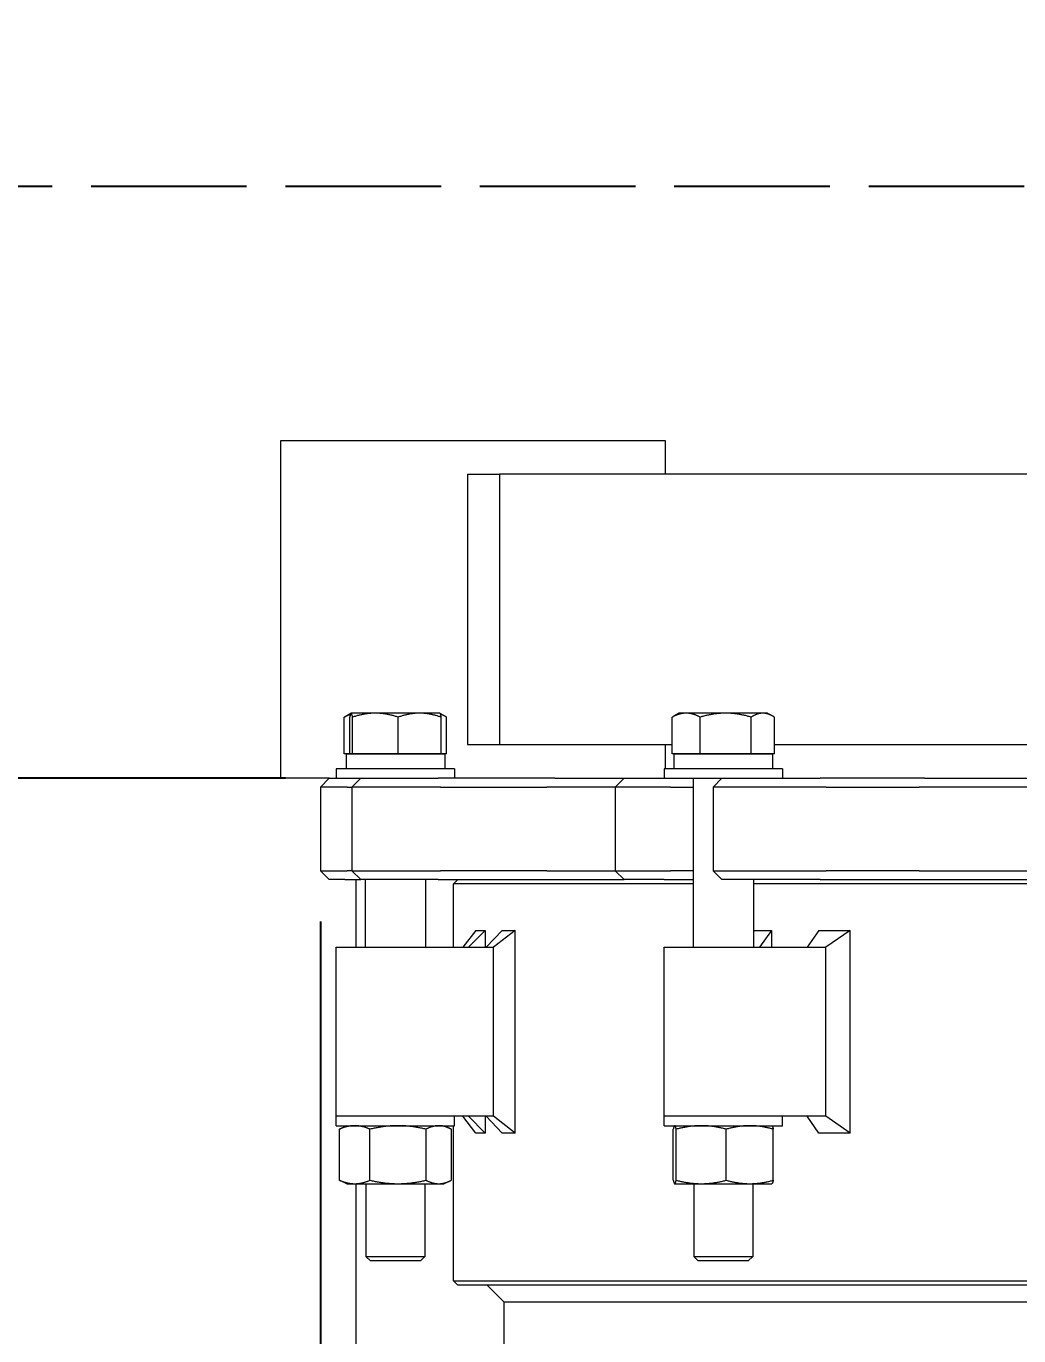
# Model space of a CAD drawing. Header units: inches. Extents: x 15 to 402, y 6 to 258.
# Drawn here: x 56.21 to 70.91, y 113.76 to 133.14 of the extents above; entities that cross this region are included whole.
import ezdxf

# ---------------------------------------------------------------- set-up
doc = ezdxf.new("R2010")
doc.units = ezdxf.units.IN
doc.header["$LTSCALE"] = 12
doc.header["$MEASUREMENT"] = 0
doc.linetypes.add('DASHED_SPACE', pattern=[0.2067, 0.1654, -0.0413])
for name, color, linetype, lineweight in [('Dimension (ANSI)', 7, 'Continuous', 25), ('Sketch Geometry (ANSI)', 7, 'Continuous', 25), ('Symbol (ANSI)', 7, 'Continuous', 25), ('Visible (ANSI)', 7, 'Continuous', 50)]:
    doc.layers.add(name, color=color, linetype=linetype, lineweight=lineweight)
doc.styles.add('MEMCOR Medium', font='arial.ttf')
doc.dimstyles.new('Default (ANSI)', dxfattribs={"dimscale": 12, "dimtxt": 0.15, "dimasz": 0.098425, "dimexe": 0.125, "dimexo": 0.0625, "dimgap": 0.031496, "dimtad": 0, "dimtih": 1, "dimtoh": 1, "dimdec": 4, "dimrnd": 1e-08, "dimzin": 3, "dimdsep": 46, "dimlunit": 5, "dimtxsty": 'MEMCOR Medium', "dimcen": 0.09, "dimdle": 0.393701, "dimclrd": 256, "dimclre": 256, "dimclrt": 256, "dimadec": 0, "dimazin": 1, "dimtfac": 0.8, "dimtofl": 0, "dimtmove": 0, "dimatfit": 3, "dimfxl": 1, "dimfrac": 1, "dimtolj": 1, "dimtzin": 4, "dimlwd": -1, "dimlwe": -1, "dimarcsym": 0})
doc.dimstyles.new('Default (ANSI)$7', dxfattribs={"dimscale": 12, "dimtxt": 0.15, "dimasz": 0.098425, "dimexe": 0.125, "dimexo": 0.0625, "dimgap": 0.031496, "dimtad": 0, "dimtih": 1, "dimtoh": 1, "dimdec": 4, "dimrnd": 1e-08, "dimzin": 3, "dimdsep": 46, "dimlunit": 5, "dimtxsty": 'MEMCOR Medium', "dimcen": 0.09, "dimdle": 0.393701, "dimclrd": 256, "dimclre": 256, "dimclrt": 256, "dimadec": 0, "dimazin": 1, "dimtfac": 0.8, "dimtofl": 0, "dimtmove": 0, "dimatfit": 3, "dimfxl": 1, "dimfrac": 1, "dimtolj": 1, "dimtzin": 4, "dimlwd": -1, "dimlwe": -1, "dimarcsym": 0})
doc.dimstyles.new('Default (ANSI)-01', dxfattribs={"dimscale": 12, "dimtxt": 0.15, "dimasz": 0.098425, "dimexe": 0.125, "dimexo": 0.0625, "dimgap": 0.031496, "dimtad": 0, "dimtih": 1, "dimtoh": 1, "dimdec": 4, "dimrnd": 1e-08, "dimzin": 3, "dimdsep": 46, "dimlunit": 5, "dimtxsty": 'MEMCOR Medium', "dimcen": 0.09, "dimdle": 0.393701, "dimclrd": 256, "dimclre": 256, "dimclrt": 256, "dimadec": 0, "dimazin": 1, "dimtfac": 0.8, "dimtofl": 0, "dimtmove": 0, "dimatfit": 3, "dimfxl": 1, "dimfrac": 1, "dimtolj": 1, "dimtzin": 4, "dimlwd": -1, "dimlwe": -1, "dimarcsym": 0})

# ---------------------------------------------------------------- blocks, each defined once
blk = doc.blocks.new('*D19')
at = {"layer": 'Defpoints', "color": 0, "transparency": 16777216}
for p in [(60.57, 120.644), (99.007, 120.644), (99.007, 109.975)]:
    blk.add_point(p, dxfattribs=at)
at = {"layer": 'Dimension (ANSI)', "transparency": 16777216}
for p, q in [((60.57, 119.894), (60.57, 108.475)), ((99.007, 119.894), (99.007, 108.475)), ((61.751, 109.975), (97.826, 109.975)), ((99.007, 109.975), (102.796, 109.975))]:
    blk.add_line(p, q, dxfattribs=at)
for points in [[(61.751, 110.172), (61.751, 109.778), (60.57, 109.975)], [(97.826, 110.172), (97.826, 109.778), (99.007, 109.975)]]:
    blk.add_solid(points, dxfattribs=at)
at = {"layer": 'Dimension (ANSI)', "transparency": 16777216, "char_height": 1.8, "attachment_point": 5, "style": 'MEMCOR Medium'}
for s, insert in [('\\A1; 38{\\H0.8x;\\S7#16;} in', (109.296, 111.815)), ('\\A1;[976.3 mm]', (109.296, 108.444))]:
    blk.add_mtext(s, dxfattribs=dict(at, insert=insert))
blk = doc.blocks.new('*D21')
at = {"layer": 'Defpoints', "color": 0, "transparency": 16777216}
for p in [(60.804, 122.014), (37.128, 40.014), (59.525, 40.014)]:
    blk.add_point(p, dxfattribs=at)
at = {"layer": 'Dimension (ANSI)', "transparency": 16777216}
for p, q in [((60.054, 122.014), (35.628, 122.014)), ((37.128, 120.833), (37.128, 91.341)), ((37.128, 41.195), (37.128, 85.684)), ((58.775, 40.014), (35.628, 40.014))]:
    blk.add_line(p, q, dxfattribs=at)
for points in [[(36.931, 120.833), (37.324, 120.833), (37.128, 122.014)], [(36.931, 41.195), (37.324, 41.195), (37.128, 40.014)]]:
    blk.add_solid(points, dxfattribs=at)
at = {"layer": 'Dimension (ANSI)', "transparency": 16777216, "char_height": 1.8, "attachment_point": 5, "style": 'MEMCOR Medium'}
for s, insert in [('\\A1; 82 in', (37.128, 89.809)), ('\\A1;[2082.8 mm]', (37.128, 86.981))]:
    blk.add_mtext(s, dxfattribs=dict(at, insert=insert))
blk = doc.blocks.new('*D22')
at = {"layer": 'Defpoints', "color": 0, "transparency": 16777216}
for p in [(34.385, 146.769), (34.385, 130.769), (42.48, 130.769)]:
    blk.add_point(p, dxfattribs=at)
at = {"layer": 'Dimension (ANSI)', "transparency": 16777216}
for p, q in [((42.48, 145.588), (42.48, 141.582)), ((42.48, 131.95), (42.48, 135.956))]:
    blk.add_line(p, q, dxfattribs=at)
for points in [[(42.283, 145.588), (42.677, 145.588), (42.48, 146.769)], [(42.283, 131.95), (42.677, 131.95), (42.48, 130.769)]]:
    blk.add_solid(points, dxfattribs=at)
at = {"layer": 'Dimension (ANSI)', "transparency": 16777216, "insert": (42.48, 138.769), "char_height": 1.8, "attachment_point": 5, "style": 'MEMCOR Medium'}
blk.add_mtext('\\A1;\\fArial|b0|i0;16 in [406.4 mm]\\P\\fArial|b0|i0; MIN. FOR TANK HEAD REMOVAL', dxfattribs=at)
blk = doc.blocks.new('*D30')
at = {"layer": 'Defpoints', "color": 0, "transparency": 16777216}
for p in [(26.437, 130.769), (26.204, 40.014), (59.525, 40.014)]:
    blk.add_point(p, dxfattribs=at)
at = {"layer": 'Dimension (ANSI)', "transparency": 16777216}
for p, q in [((26.204, 129.588), (26.204, 103.754)), ((26.204, 41.195), (26.204, 96.993)), ((58.775, 40.014), (24.704, 40.014))]:
    blk.add_line(p, q, dxfattribs=at)
for points in [[(26.007, 129.588), (26.401, 129.588), (26.204, 130.769)], [(26.007, 41.195), (26.401, 41.195), (26.204, 40.014)]]:
    blk.add_solid(points, dxfattribs=at)
at = {"layer": 'Dimension (ANSI)', "transparency": 16777216, "char_height": 1.8, "attachment_point": 5, "style": 'MEMCOR Medium'}
for s, insert in [('\\A1; 90{\\H0.8x;\\S3#4;} in', (26.204, 102.222)), ('\\A1;[2305.2 mm]', (26.204, 98.842))]:
    blk.add_mtext(s, dxfattribs=dict(at, insert=insert))

msp = doc.modelspace()

# ---------------------------------------------------------------- linework, layer by layer
at = {"layer": 'Sketch Geometry (ANSI)', "linetype": 'DASHED_SPACE', "ltscale": 1.159922}
msp.add_line((102.63362, 130.76912), (22.07563, 130.76912), dxfattribs=at)
at = {"layer": 'Visible (ANSI)', "linetype": 'Continuous', "lineweight": 18}
for p, q in [((59.98247, 127.01412), (60.00876, 127.01412)), ((59.98247, 122.01412), (59.98247, 127.01412)), ((60.00876, 127.01412), (60.79479, 127.01412)), ((60.79479, 127.01412), (61.86199, 127.01412)), ((61.86199, 127.01412), (65.0052, 127.01412)), ((65.0052, 127.01412), (65.67171, 127.01412)), ((65.67171, 127.01412), (65.67171, 126.51412)), ((62.74567, 126.51412), (63.21922, 126.51412)), ((62.74567, 126.51412), (62.74567, 122.51412)), ((71.6352, 126.51412), (63.21922, 126.51412)), ((63.21922, 126.51412), (63.21922, 122.51412)), ((60.92276, 122.37375), (60.92276, 122.91916)), ((61.02225, 122.97722), (60.9432, 122.93157)), ((61.00401, 122.37375), (61.00401, 122.91916)), ((61.02318, 122.97775), (61.02225, 122.97722)), ((61.0241, 122.97775), (61.02318, 122.97775)), ((61.38177, 122.97775), (61.0241, 122.97775)), ((61.04419, 122.37375), (61.04419, 122.91916)), ((62.03685, 122.97775), (61.38177, 122.97775)), ((61.71935, 122.37375), (61.71935, 122.91916)), ((62.33518, 122.97775), (62.03685, 122.97775)), ((62.33518, 122.97775), (62.3361, 122.97722)), ((62.3361, 122.97722), (62.41516, 122.93157)), ((62.35434, 122.37375), (62.35434, 122.91916)), ((62.4356, 122.37375), (62.4356, 122.91916)), ((65.77509, 122.37375), (65.77509, 122.91916)), ((65.87551, 122.97775), (65.79553, 122.93157)), ((65.98159, 122.97775), (65.87551, 122.97775)), ((66.5663, 122.97775), (65.98159, 122.97775)), ((66.18809, 122.37375), (66.18809, 122.91916)), ((67.11622, 122.97775), (66.5663, 122.97775)), ((66.94451, 122.37375), (66.94451, 122.91916)), ((67.18751, 122.97775), (67.11622, 122.97775)), ((67.18751, 122.97775), (67.26749, 122.93157)), ((67.28793, 122.37375), (67.28793, 122.91916)), ((62.74567, 122.51412), (63.21922, 122.51412)), ((63.21922, 122.51412), (65.77509, 122.51412)), ((65.67171, 122.51412), (65.67171, 122.15475)), ((67.28793, 122.51412), (71.22066, 122.51412)), ((61.00401, 122.37375), (60.92276, 122.37375)), ((60.94968, 122.37375), (62.40868, 122.37375)), ((60.94968, 122.37375), (60.94968, 122.15475)), ((61.0241, 122.37375), (61.00401, 122.37375)), ((61.02318, 122.37375), (61.02318, 122.37375)), ((61.04419, 122.37375), (61.0241, 122.37375)), ((61.38177, 122.37375), (61.04419, 122.37375)), ((61.71935, 122.37375), (61.38177, 122.37375)), ((62.03685, 122.37375), (61.71935, 122.37375)), ((62.35434, 122.37375), (62.03685, 122.37375)), ((62.33518, 122.37375), (62.33518, 122.37375)), ((62.4356, 122.37375), (62.35434, 122.37375)), ((62.40868, 122.37375), (62.40868, 122.15475)), ((65.98159, 122.37375), (65.77509, 122.37375)), ((65.80201, 122.37375), (67.26101, 122.37375)), ((65.80201, 122.37375), (65.80201, 122.15475)), ((65.87551, 122.37375), (65.87551, 122.37375)), ((66.18809, 122.37375), (65.98159, 122.37375)), ((66.5663, 122.37375), (66.18809, 122.37375)), ((66.94451, 122.37375), (66.5663, 122.37375)), ((67.11622, 122.37375), (66.94451, 122.37375)), ((67.28793, 122.37375), (67.11622, 122.37375)), ((67.18751, 122.37375), (67.18751, 122.37375)), ((67.26101, 122.37375), (67.26101, 122.15475)), ((62.55418, 122.15475), (60.80418, 122.15475)), ((60.80418, 122.15475), (60.80418, 122.01412)), ((62.55418, 122.15475), (62.55418, 122.01412)), ((67.40651, 122.15475), (65.65651, 122.15475)), ((65.65651, 122.15475), (65.65651, 122.01412)), ((67.40651, 122.15475), (67.40651, 122.01412)), ((60.00876, 122.01412), (59.98247, 122.01412)), ((60.69992, 122.01412), (60.00876, 122.01412)), ((60.69992, 122.01412), (60.56992, 121.88412)), ((60.69992, 122.01412), (60.71868, 122.01412)), ((60.71868, 122.01412), (60.78123, 122.01412)), ((60.78123, 122.01412), (60.80418, 122.01412)), ((60.80418, 122.01412), (61.16648, 122.01412)), ((61.16648, 122.01412), (61.03648, 121.88412)), ((61.16648, 122.01412), (61.17186, 122.01412)), ((61.17186, 122.01412), (61.26051, 122.01412)), ((61.26051, 122.01412), (62.31273, 122.01412)), ((63.29804, 122.01412), (62.31273, 122.01412)), ((64.0406, 122.01412), (63.29804, 122.01412)), ((64.0406, 122.01412), (65.06389, 122.01412)), ((65.06389, 122.01412), (64.93389, 121.88412)), ((65.06389, 122.01412), (65.28655, 122.01412)), ((65.28655, 122.01412), (65.48353, 122.01412)), ((65.48353, 122.01412), (65.65646, 122.01412)), ((65.65651, 122.01412), (65.65646, 122.01412)), ((65.65651, 122.01412), (66.51226, 122.01412)), ((66.08401, 122.01412), (66.08401, 119.51412)), ((66.51226, 122.01412), (66.38226, 121.88412)), ((66.51226, 122.01412), (66.55076, 122.01412)), ((66.55076, 122.01412), (66.76685, 122.01412)), ((66.76685, 122.01412), (67.96328, 122.01412)), ((68.68458, 122.01412), (67.96328, 122.01412)), ((69.50835, 122.01412), (68.68458, 122.01412)), ((69.50835, 122.01412), (73.0724, 122.01412)), ((60.59149, 121.88412), (60.56992, 121.88412)), ((60.56992, 121.88412), (60.56992, 120.64412)), ((60.65445, 121.88412), (60.59149, 121.88412)), ((60.96296, 121.88412), (60.65445, 121.88412)), ((60.96296, 121.88412), (61.03648, 121.88412)), ((61.04769, 121.88412), (61.03648, 121.88412)), ((61.03648, 121.88412), (61.03648, 120.64412)), ((61.13693, 121.88412), (61.04769, 121.88412)), ((62.34638, 121.88412), (61.13693, 121.88412)), ((62.34638, 121.88412), (63.33169, 121.88412)), ((63.33169, 121.88412), (63.92102, 121.88412)), ((64.93389, 121.88412), (63.92102, 121.88412)), ((65.18983, 121.88412), (64.93389, 121.88412)), ((64.93389, 121.88412), (64.93389, 120.64412)), ((65.38812, 121.88412), (65.18983, 121.88412)), ((65.74838, 121.88412), (65.38812, 121.88412)), ((65.74838, 121.88412), (66.08401, 121.88412)), ((66.46246, 121.88412), (66.38226, 121.88412)), ((66.38226, 121.88412), (66.38226, 120.64412)), ((66.67999, 121.88412), (66.46246, 121.88412)), ((68.05521, 121.88412), (66.67999, 121.88412)), ((68.05521, 121.88412), (68.7765, 121.88412)), ((68.7765, 121.88412), (69.43029, 121.88412)), ((73.01014, 121.88412), (69.43029, 121.88412)), ((60.56992, 120.64412), (60.59149, 120.64412)), ((60.69992, 120.51412), (60.56992, 120.64412)), ((60.59149, 120.64412), (60.65445, 120.64412)), ((60.65445, 120.64412), (60.96296, 120.64412)), ((61.03648, 120.64412), (60.96296, 120.64412)), ((61.03648, 120.64412), (61.04769, 120.64412)), ((61.16648, 120.51412), (61.03648, 120.64412)), ((61.04769, 120.64412), (61.13693, 120.64412)), ((61.13693, 120.64412), (62.34638, 120.64412)), ((63.33169, 120.64412), (62.34638, 120.64412)), ((63.92102, 120.64412), (63.33169, 120.64412)), ((63.92102, 120.64412), (64.93389, 120.64412)), ((64.93389, 120.64412), (65.18983, 120.64412)), ((65.06389, 120.51412), (64.93389, 120.64412)), ((65.18983, 120.64412), (65.38812, 120.64412)), ((65.38812, 120.64412), (65.74838, 120.64412)), ((66.08401, 120.64412), (65.74838, 120.64412)), ((66.38226, 120.64412), (66.46246, 120.64412)), ((66.51226, 120.51412), (66.38226, 120.64412)), ((66.46246, 120.64412), (66.67999, 120.64412)), ((66.67999, 120.64412), (68.05521, 120.64412)), ((68.7765, 120.64412), (68.05521, 120.64412)), ((69.43029, 120.64412), (68.7765, 120.64412)), ((69.43029, 120.64412), (73.01014, 120.64412)), ((60.71868, 120.51412), (60.69992, 120.51412)), ((60.78123, 120.51412), (60.71868, 120.51412)), ((60.92931, 120.51412), (60.78123, 120.51412)), ((60.92931, 120.51412), (61.16648, 120.51412)), ((61.09209, 120.51412), (61.09209, 119.51412)), ((61.17186, 120.51412), (61.16648, 120.51412)), ((61.26051, 120.51412), (61.17186, 120.51412)), ((61.23168, 120.51412), (61.23168, 119.51412)), ((62.31273, 120.51412), (61.26051, 120.51412)), ((62.12668, 120.51412), (62.12668, 119.51412)), ((62.31273, 120.51412), (63.29804, 120.51412)), ((62.60061, 120.51412), (62.53811, 120.45162)), ((66.08401, 120.45162), (62.53811, 120.45162)), ((62.53811, 119.51412), (62.53811, 120.45162)), ((63.29804, 120.51412), (63.87073, 120.51412)), ((63.87073, 120.51412), (65.06389, 120.51412)), ((65.28655, 120.51412), (65.06389, 120.51412)), ((65.48353, 120.51412), (65.28655, 120.51412)), ((65.65646, 120.51412), (65.48353, 120.51412)), ((65.65646, 120.51412), (66.08401, 120.51412)), ((66.55076, 120.51412), (66.51226, 120.51412)), ((66.76685, 120.51412), (66.55076, 120.51412)), ((67.96328, 120.51412), (66.76685, 120.51412)), ((66.97901, 120.51412), (66.97901, 119.51412)), ((74.48849, 120.45162), (66.97901, 120.45162)), ((67.96328, 120.51412), (68.68458, 120.51412)), ((68.68458, 120.51412), (69.24548, 120.51412)), ((69.24548, 120.51412), (73.14014, 120.51412)), ((62.87025, 119.76385), (62.67929, 119.51412)), ((63.00514, 119.76385), (62.7621, 119.51412)), ((62.87025, 119.76385), (63.00514, 119.76385)), ((63.00514, 119.76385), (63.00514, 119.51412)), ((63.26026, 119.76385), (63.02092, 119.51412)), ((63.45245, 119.76385), (63.13222, 119.51412)), ((63.26026, 119.76385), (63.45245, 119.76385)), ((63.45245, 116.76439), (63.45245, 119.76385)), ((66.97901, 119.76385), (67.24705, 119.76385)), ((67.24705, 119.76385), (67.06544, 119.51412)), ((67.24705, 119.76385), (67.24705, 119.51412)), ((67.94407, 119.76385), (67.77255, 119.51412)), ((67.94407, 119.76385), (68.41184, 119.76385)), ((68.41184, 119.76385), (68.04814, 119.51412)), ((68.41184, 116.76439), (68.41184, 119.76385)), ((60.80418, 119.51412), (61.90565, 119.51412)), ((60.80418, 117.01412), (60.80418, 119.51412)), ((61.90565, 119.51412), (63.13222, 119.51412)), ((63.13222, 117.01412), (63.13222, 119.51412)), ((65.65651, 119.51412), (67.15023, 119.51412)), ((65.65651, 117.01412), (65.65651, 119.51412)), ((67.15023, 119.51412), (68.04814, 119.51412)), ((68.04814, 117.01412), (68.04814, 119.51412)), ((61.90565, 117.01412), (60.80418, 117.01412)), ((61.90565, 117.01412), (60.80418, 117.01412)), ((60.80418, 116.8735), (60.80418, 117.01412)), ((60.80418, 116.8735), (62.55418, 116.8735)), ((60.96018, 116.8735), (60.87251, 116.83262)), ((63.13222, 117.01412), (61.90565, 117.01412)), ((62.39818, 116.8735), (62.48584, 116.83262)), ((62.53811, 114.57662), (62.53811, 116.8735)), ((62.55418, 116.8735), (62.55418, 117.01412)), ((62.87025, 116.76439), (62.67929, 117.01412)), ((63.00514, 116.76439), (62.7621, 117.01412)), ((63.00514, 117.01412), (63.00514, 116.76439)), ((63.26026, 116.76439), (63.02092, 117.01412)), ((63.45245, 116.76439), (63.13222, 117.01412)), ((67.15023, 117.01412), (65.65651, 117.01412)), ((67.15023, 117.01412), (65.65651, 117.01412)), ((65.65651, 116.8735), (65.65651, 117.01412)), ((65.65651, 116.8735), (67.40651, 116.8735)), ((65.81251, 116.8735), (65.8115, 116.87302)), ((68.04814, 117.01412), (67.15023, 117.01412)), ((67.25051, 116.8735), (67.25152, 116.87302)), ((67.40651, 116.8735), (67.40651, 117.01412)), ((67.94407, 116.76439), (67.77255, 117.01412)), ((68.41184, 116.76439), (68.04814, 117.01412)), ((60.85012, 116.06636), (60.85012, 116.82163)), ((61.30278, 116.06636), (61.30278, 116.82163)), ((62.13184, 116.06636), (62.13184, 116.82163)), ((62.50824, 116.06636), (62.50824, 116.82163)), ((63.00514, 116.76439), (62.87025, 116.76439)), ((63.45245, 116.76439), (63.26026, 116.76439)), ((65.7915, 116.06636), (65.7915, 116.82163)), ((65.83554, 116.06636), (65.83554, 116.82163)), ((66.57554, 116.06636), (66.57554, 116.82163)), ((67.27151, 116.06636), (67.27151, 116.82163)), ((68.41184, 116.76439), (67.94407, 116.76439)), ((60.96018, 116.0145), (60.87251, 116.05538)), ((60.96018, 116.0145), (61.07645, 116.0145)), ((61.07645, 116.0145), (61.71731, 116.0145)), ((61.09209, 116.0145), (61.09209, 110.51412)), ((61.24168, 116.0145), (61.24168, 114.93986)), ((61.71731, 116.0145), (62.32004, 116.0145)), ((62.11668, 116.0145), (62.11668, 114.93986)), ((62.32004, 116.0145), (62.39818, 116.0145)), ((62.39818, 116.0145), (62.48584, 116.05538)), ((65.81251, 116.0145), (65.8115, 116.01497)), ((65.81251, 116.0145), (65.81352, 116.0145)), ((65.81352, 116.0145), (66.20554, 116.0145)), ((66.09401, 116.0145), (66.09401, 114.93986)), ((66.20554, 116.0145), (66.92353, 116.0145)), ((66.92353, 116.0145), (67.25051, 116.0145)), ((66.96901, 116.0145), (66.96901, 114.93986)), ((67.25051, 116.0145), (67.25152, 116.01497)), ((61.24168, 114.93986), (62.11668, 114.93986)), ((61.30984, 114.87375), (61.24168, 114.93986)), ((62.04852, 114.87375), (62.11668, 114.93986)), ((66.09401, 114.93986), (66.96901, 114.93986)), ((66.16217, 114.87375), (66.09401, 114.93986)), ((66.90085, 114.87375), (66.96901, 114.93986)), ((62.04852, 114.87375), (61.30984, 114.87375)), ((66.90085, 114.87375), (66.16217, 114.87375)), ((62.53811, 114.57662), (97.03853, 114.57662)), ((62.60061, 114.51412), (62.53811, 114.57662)), ((96.97595, 114.51412), (62.60061, 114.51412)), ((63.28801, 114.26412), (63.03801, 114.51412)), ((63.28801, 108.26412), (63.28801, 114.26412)), ((96.28561, 114.26412), (63.28801, 114.26412))]:
    msp.add_line(p, q, dxfattribs=at)
for points, weights in [([(61.01277, 122.95817), (60.96987, 122.9441), (60.92276, 122.91916)], [1.01844924463, 1.01581143405, 1]), ([(60.92276, 122.91916), (60.93313, 122.92576), (60.9432, 122.93157)], [1, 1.00413561179, 1.00736997985]), ([(61.0241, 122.97775), (61.01478, 122.97775), (61.00401, 122.91916)], [1, 1.0379548493, 1]), ([(61.04419, 122.91916), (61.03342, 122.97775), (61.0241, 122.97775)], [1, 1.0379548493, 1]), ([(61.38177, 122.97775), (61.2251, 122.97775), (61.04419, 122.91916)], [1, 1.0379548493, 1]), ([(61.71935, 122.91916), (61.53844, 122.97775), (61.38177, 122.97775)], [1, 1.0379548493, 1]), ([(62.03685, 122.97775), (61.8895, 122.97775), (61.71935, 122.91916)], [1, 1.0379548493, 1]), ([(62.35434, 122.91916), (62.1842, 122.97775), (62.03685, 122.97775)], [1, 1.0379548493, 1]), ([(62.3361, 122.97722), (62.34457, 122.97233), (62.35434, 122.91916)], [1.0065730979, 1.03432024631, 1]), ([(62.4356, 122.91916), (62.38708, 122.95005), (62.34358, 122.96439)], [1, 1.01965956375, 1.01895290532]), ([(65.98159, 122.97775), (65.88575, 122.97775), (65.77509, 122.91916)], [1, 1.0379548493, 1]), ([(65.77509, 122.91916), (65.78546, 122.92576), (65.79553, 122.93157)], [1, 1.00413561179, 1.00736997985]), ([(66.18809, 122.91916), (66.07743, 122.97775), (65.98159, 122.97775)], [1, 1.0379548493, 1]), ([(66.5663, 122.97775), (66.39077, 122.97775), (66.18809, 122.91916)], [1, 1.0379548493, 1]), ([(66.94451, 122.91916), (66.74183, 122.97775), (66.5663, 122.97775)], [1, 1.0379548493, 1]), ([(67.11622, 122.97775), (67.03653, 122.97775), (66.94451, 122.91916)], [1, 1.0379548493, 1]), ([(67.28793, 122.91916), (67.19591, 122.97775), (67.11622, 122.97775)], [1, 1.0379548493, 1]), ([(61.07645, 116.8735), (60.97141, 116.8735), (60.85012, 116.82163)], [1, 1.0379548493, 1]), ([(61.30278, 116.82163), (61.18149, 116.8735), (61.07645, 116.8735)], [1, 1.0379548493, 1]), ([(61.71731, 116.8735), (61.52493, 116.8735), (61.30278, 116.82163)], [1, 1.0379548493, 1]), ([(62.13184, 116.82163), (61.9097, 116.8735), (61.71731, 116.8735)], [1, 1.0379548493, 1]), ([(62.32004, 116.8735), (62.2327, 116.8735), (62.13184, 116.82163)], [1, 1.0379548493, 1]), ([(62.50824, 116.82163), (62.40738, 116.8735), (62.32004, 116.8735)], [1, 1.0379548493, 1]), ([(65.81352, 116.8735), (65.8033, 116.8735), (65.7915, 116.82163)], [1, 1.0379548493, 1]), ([(65.83554, 116.82163), (65.82374, 116.8735), (65.81352, 116.8735)], [1, 1.0379548493, 1]), ([(66.20554, 116.8735), (66.03382, 116.8735), (65.83554, 116.82163)], [1, 1.0379548493, 1]), ([(66.57554, 116.82163), (66.37726, 116.8735), (66.20554, 116.8735)], [1, 1.0379548493, 1]), ([(66.92353, 116.8735), (66.76203, 116.8735), (66.57554, 116.82163)], [1, 1.0379548493, 1]), ([(67.27151, 116.82163), (67.08503, 116.8735), (66.92353, 116.8735)], [1, 1.0379548493, 1]), ([(67.25152, 116.87302), (67.26081, 116.86869), (67.27151, 116.82163)], [1.0065730979, 1.03432024631, 1]), ([(60.85012, 116.82163), (60.86148, 116.82747), (60.87251, 116.83262)], [1, 1.00413561179, 1.00736997985]), ([(60.85012, 116.06636), (60.97141, 116.0145), (61.07645, 116.0145)], [1, 1.0379548493, 1]), ([(60.87251, 116.05538), (60.86148, 116.06052), (60.85012, 116.06636)], [1.00736997985, 1.00413561179, 1]), ([(61.07645, 116.0145), (61.18149, 116.0145), (61.30278, 116.06636)], [1, 1.0379548493, 1]), ([(61.30278, 116.06636), (61.52493, 116.0145), (61.71731, 116.0145)], [1, 1.0379548493, 1]), ([(61.71731, 116.0145), (61.9097, 116.0145), (62.13184, 116.06636)], [1, 1.0379548493, 1]), ([(62.13184, 116.06636), (62.2327, 116.0145), (62.32004, 116.0145)], [1, 1.0379548493, 1]), ([(62.32004, 116.0145), (62.40738, 116.0145), (62.50824, 116.06636)], [1, 1.0379548493, 1]), ([(65.7915, 116.06636), (65.8033, 116.0145), (65.81352, 116.0145)], [1, 1.0379548493, 1]), ([(65.81352, 116.0145), (65.82374, 116.0145), (65.83554, 116.06636)], [1, 1.0379548493, 1]), ([(65.83554, 116.06636), (66.03382, 116.0145), (66.20554, 116.0145)], [1, 1.0379548493, 1]), ([(66.20554, 116.0145), (66.37726, 116.0145), (66.57554, 116.06636)], [1, 1.0379548493, 1]), ([(66.57554, 116.06636), (66.76203, 116.0145), (66.92353, 116.0145)], [1, 1.0379548493, 1]), ([(66.92353, 116.0145), (67.08503, 116.0145), (67.27151, 116.06636)], [1, 1.0379548493, 1]), ([(67.27151, 116.06636), (67.26081, 116.0193), (67.25152, 116.01497)], [1, 1.03432024631, 1.0065730979])]:
    msp.add_rational_spline(points, weights, degree=2, dxfattribs=at)

# ---------------------------------------------------------------- dimensions: what is measured, and where the dimension line sits
at = {"layer": 'Dimension (ANSI)'}
for base, p1, p2, angle, text, dimstyle, override, picture, middle in [((42.48006, 130.76912), (34.38528, 146.76912), (34.38528, 130.76912), 270, '\\fArial|b0|i0;<> in [406.4 mm]\\P\\fArial|b0|i0; MIN. FOR TANK HEAD REMOVAL', 'Default (ANSI)-01', {"dimgap": 0.031496, "dimdec": 4, "dimpost": '', "dimse1": 1, "dimse2": 1, "dimtol": 0, "dimlim": 0, "dimtp": 0, "dimtm": 0, "dimtdec": 2, "dimatfit": 1}, '*D22', (42.48006, 138.76912)), ((26.20432, 40.01412), (26.43704, 130.76912), (59.52493, 40.01412), 90, ' <> in\\X[2305.2 mm]', 'Default (ANSI)', {"dimgap": 0.031496, "dimdec": 4, "dimpost": '', "dimse1": 1, "dimtol": 0, "dimlim": 0, "dimtp": 0, "dimtm": 0, "dimtdec": 2, "dimatfit": 1}, '*D30', (26.20432, 100.37341)), ((37.12758, 40.01412), (60.80418, 122.01412), (59.52493, 40.01412), 90, ' <> in\\X[2082.8 mm]', 'Default (ANSI)', {"dimgap": 0.031496, "dimdec": 4, "dimpost": '', "dimtol": 0, "dimlim": 0, "dimtp": 0, "dimtm": 0, "dimtdec": 2, "dimatfit": 1}, '*D21', (37.12758, 88.51205)), ((99.00672, 109.97532), (60.56992, 120.64412), (99.00672, 120.64412), 180, ' <> in\\X[976.3 mm]', 'Default (ANSI)', {"dimgap": 0.031496, "dimtih": 0, "dimtoh": 0, "dimdec": 4, "dimpost": '', "dimtol": 0, "dimlim": 0, "dimtp": 0, "dimtm": 0, "dimtdec": 2, "dimatfit": 2}, '*D19', (109.29635, 109.97532))]:
    dim = msp.add_linear_dim(base=base, p1=p1, p2=p2, angle=angle, text=text, dimstyle=dimstyle, override=override, dxfattribs=at)
    dim.commit()
    dim.dimension.update_dxf_attribs({"geometry": picture, "text_midpoint": middle, "dimtype": 160})

# ---------------------------------------------------------------- leaders
at = {"layer": 'Symbol (ANSI)', "annotation_type": 0, "has_hookline": 1, "hookline_direction": 1, "text_width": 56.12292}
msp.add_leader([(91.62983, 132.80535), (81.72941, 154.48463), (80.54831, 154.48463)], dimstyle='Default (ANSI)$7', override={"dimasz": 0.098425, "dimtad": 0, "dimldrblk": 'Dot'}, dxfattribs=at)

doc.saveas('drawing.dxf')
